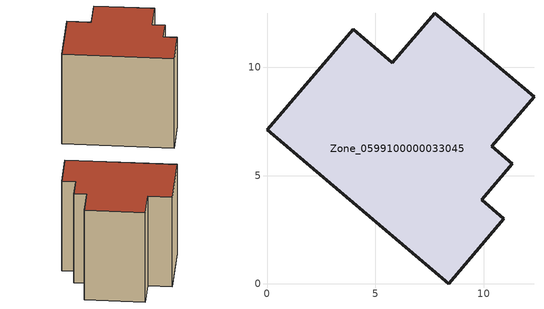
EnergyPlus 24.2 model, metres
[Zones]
Zone_0599100000033045
 floor ground (C_G): 5.78,10.22 7.75,12.51 12.33,8.65 10.38,6.36 11.33,5.55 9.91,3.88 10.94,3.01 8.38,0 0,7.13 3.99,11.76 z0
 wall outside (C_F): 8.38,0 10.94,3.01 9.91,3.88 11.33,5.55 10.38,6.36 12.33,8.65 7.75,12.51 5.78,10.22 3.99,11.76 0,7.13 8.38,0 z0:10.29
 roof outside (C_R): 7.75,12.51 5.78,10.22 3.99,11.76 0,7.13 8.38,0 10.94,3.01 9.91,3.88 11.33,5.55 10.38,6.36 12.33,8.65 z10.29
[BUILDING]
Pand.0599100000033045: North Axis=0; Terrain=City; Loads Convergence Tolerance Value=0.04; Temperature Convergence Tolerance Value=0.4; Solar Distribution=FullExterior; Maximum Number of Warmup Days=25; Minimum Number of Warmup Days=1
[Site:Location]
Rotterdam.The.Hague.AP_ZH_NLD Design_Conditions: Latitude=51.96; Longitude=4.45; Time Zone=1; Elevation=-4.5
[SITE:GROUNDTEMPERATURE:BUILDINGSURFACE]
18, 18, 18, 18, 18, 18, 18, 18, 18, 18, 18, 18
[MATERIAL] Thermal Absorptance=0.9; Solar Absorptance=0.7; Visible Absorptance=0.7
Name | Roughness | Thickness | Conductivity | Density | Specific Heat
G.TC.1946 | MediumSmooth | 0.15 | 1 | 540 | 1210
F.TC.1946 | Rough | 0.3 | 0.857143 | 1920 | 840
R.TC.1946 | MediumRough | 0.2 | 0.909091 | 1500 | 1000
[CONSTRUCTION]
C_G: G.TC.1946
C_F: F.TC.1946
C_R: R.TC.1946
[ZONE]
Zone_0599100000033045: Type=1; Multiplier=1; Ceiling Height=Autocalculate; Volume=Autocalculate; Floor Area=autocalculate; Part of Total Floor Area=Yes
[ZONEINFILTRATION:DESIGNFLOWRATE]
Infil_Zone_0599100000033045: Zone or ZoneList or Space or SpaceList=Zone_0599100000033045; Schedule=AlwaysOn; Design Flow Rate Calculation Method=Flow/Area; Flow Rate per Floor Area=0.003; Constant Term Coefficient=1; Temperature Term Coefficient=0; Velocity Term Coefficient=0; Velocity Squared Term Coefficient=0
[HVACTEMPLATE:ZONE:IDEALLOADSAIRSYSTEM]
Zone_0599100000033045: Maximum Heating Supply Air Temperature=50; Minimum Cooling Supply Air Temperature=13; Maximum Heating Supply Air Humidity Ratio=0.0156; Minimum Cooling Supply Air Humidity Ratio=0.0077; Heating Limit=NoLimit; Cooling Limit=NoLimit; Dehumidification Control Type=ConstantSensibleHeatRatio; Cooling Sensible Heat Ratio=0.7; Dehumidification Setpoint=60; Humidification Control Type=None; Humidification Setpoint=30; Outdoor Air Method=None; Outdoor Air Flow Rate per Person=0.00944; Outdoor Air Flow Rate per Zone Floor Area=0; Outdoor Air Flow Rate per Zone=0; Demand Controlled Ventilation Type=None; Outdoor Air Economizer Type=NoEconomizer; Heat Recovery Type=None; Sensible Heat Recovery Effectiveness=0.7; Latent Heat Recovery Effectiveness=0.65
[ZONECONTROL:THERMOSTAT]
ThermostatControl_Zone_0599100000033045: Zone or ZoneList=Zone_0599100000033045; Control Type Schedule=DualSetpointControlType; Control 1=Thermostat_Zone_0599100000033045; Temperature Difference Between Cutout And Setpoint=0
[THERMOSTATSETPOINT:DUALSETPOINT]
Thermostat_Zone_0599100000033045: Heating Setpoint Temperature Schedule=HeatingSetpoint_Zone_0599100000033045; Cooling Setpoint Temperature Schedule=CoolingSetpoint_Zone_0599100000033045
[SCHEDULE:COMPACT]
HeatingSetpoint_Zone_0599100000033045: Through: 12/31, For: AllDays, Until: 24:00, 21
CoolingSetpoint_Zone_0599100000033045: Through: 12/31, For: AllDays, Until: 24:00, 24
DualSetpointControlType: Through: 12/31, For: AllDays, Until: 24:00, 4
AlwaysOn: Through: 12/31, For: AllDays, Until: 24:00, 1
